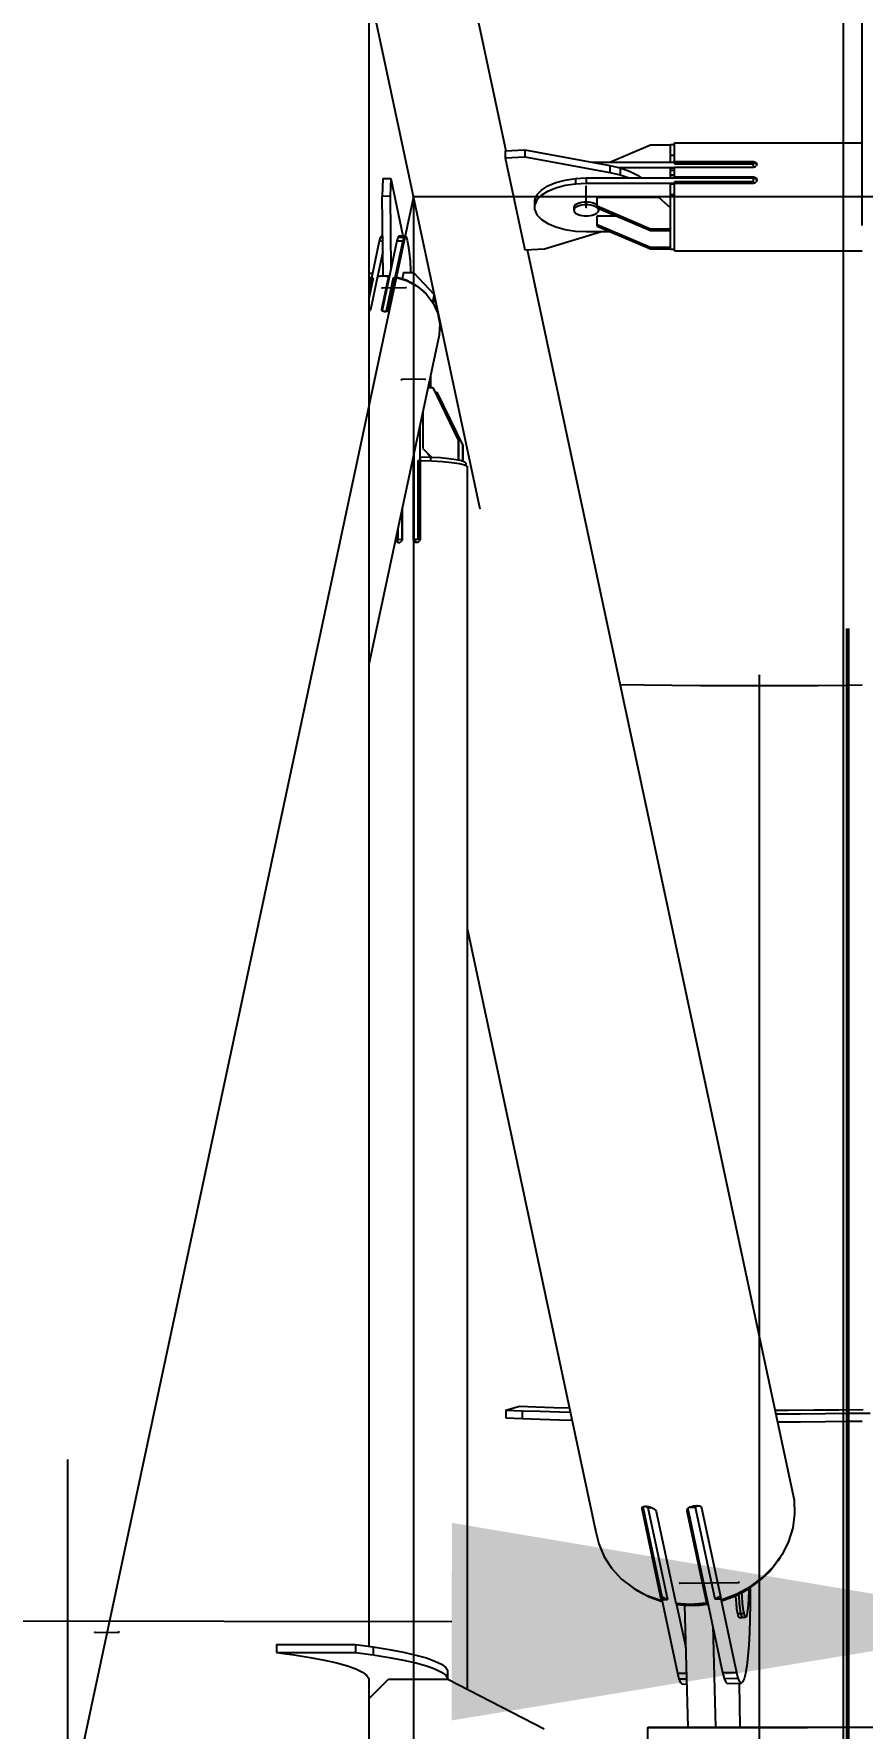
# Model space of a CAD drawing. Header units: millimetres. Extents: x 150209.93 to 150215.05, y 136675.65 to 136679.93.
# Drawn here: x 150213.5068 to 150213.5487, y 136678.6194 to 136678.7052 of the extents above; entities that cross this region are included whole.
import ezdxf

# ---------------------------------------------------------------- set-up
doc = ezdxf.new("R2010")
doc.units = ezdxf.units.MM
doc.header["$LTSCALE"] = 0.25
for name, pattern in [('CENTER', [50.8, 31.75, -6.35, 6.35, -6.35]), ('XKITLINE00', [0]), ('XKITLINE02', [4, 2, -2])]:
    doc.linetypes.add(name, pattern=pattern)
doc.styles.add('ROMANS', font='romans.shx')
doc.dimstyles.new('MD300', dxfattribs={"dimtxt": 2.5, "dimasz": 2.5, "dimexe": 1, "dimexo": 1, "dimgap": 0.5, "dimtad": 1, "dimdec": 1, "dimlfac": 50, "dimrnd": 0.5, "dimdsep": 46, "dimtxsty": 'ROMANS', "dimcen": 1, "dimclrd": 146, "dimclre": 146, "dimclrt": 30, "dimadec": 1, "dimazin": 2, "dimtfac": 1, "dimtdec": 1, "dimtmove": 0, "dimatfit": 1, "dimfxl": 1, "dimtolj": 1, "dimtzin": 0, "dimlwd": -1, "dimlwe": -1, "dimarcsym": 0})

# ---------------------------------------------------------------- blocks, each defined once
blk = doc.blocks.new('çatıı')
at = {"color": 8, "linetype": 'CENTER'}
for p, q in [((23075, 16877.2), (23075, 15209.12)), ((22900, 16010.75), (22900, 14354.32)), ((22900, 15740.27), (23075, 14920.27)), ((22987.5, 15330.27), (22900, 14920.27)), ((22987.5, 15330.27), (22987.5, 14510.27)), ((23342.5, 15330.27), (22987.5, 15330.27)), ((23031.21, 15327.62), (23031.21, 15332.93)), ((22985.57, 15307.31), (22979.6, 15307.23)), ((22990.48, 15284.13), (22984.51, 15284.06)), ((23075, 15209.12), (23075, 13540.01)), ((23054.88, 14979.51), (23069.79, 14979.7)), ((22907, 14967.06), (22912.97, 14967.13))]:
    blk.add_line(p, q, dxfattribs=at)
at = {"color": 8, "linetype": 'XKITLINE00'}
for p, q in [((22976.2, 15535.26), (22976.2, 14963.53)), ((22976.2, 15504.65), (23010.92, 15341.95)), ((23037.16, 15339.05), (23047.51, 15343.45)), ((23047.51, 15343.45), (23052.51, 15343.45)), ((23052.51, 15342.28), (23052.51, 15343.52)), ((23052.51, 15343.52), (23053.51, 15343.52)), ((23053.51, 15343.92), (23101, 15343.92)), ((23053.51, 15342.79), (23053.51, 15343.92)), ((23053.51, 15339.05), (23053.51, 15342.79)), ((23010.72, 15341.95), (23015.69, 15342.18)), ((23010.72, 15341.95), (23010.72, 15340.18)), ((23010.72, 15340.18), (23015.69, 15340.41)), ((23010.72, 15340.18), (23015.68, 15316.92)), ((23015.69, 15342.18), (23015.69, 15340.41)), ((23015.69, 15342.18), (23037.15, 15338.25)), ((23015.69, 15340.41), (23037.15, 15336.48)), ((23032.8, 15339.05), (23053.51, 15339.05)), ((23052.51, 15339.05), (23052.51, 15342.28)), ((23052.51, 15340.88), (23053.51, 15340.88)), ((23053.51, 15339.22), (23073.51, 15339.22)), ((23053.51, 15339.05), (23053.51, 15338.65)), ((23053.51, 15338.93), (23073.51, 15338.93)), ((23053.51, 15338.65), (23073.51, 15338.65)), ((23073.51, 15339.22), (23073.51, 15338.93)), ((23073.51, 15339.22), (23073.77, 15339.18)), ((23073.51, 15337.82), (23073.51, 15338.93)), ((23073.53, 15338.93), (23073.77, 15338.9)), ((23073.77, 15339.18), (23074.01, 15339.1)), ((23073.77, 15338.9), (23074.01, 15338.81)), ((23074.01, 15338.81), (23074.04, 15338.79)), ((23074.03, 15339.08), (23074.2, 15338.94)), ((23074.04, 15338.79), (23074.2, 15338.66)), ((23074.2, 15338.94), (23074.32, 15338.74)), ((23074.2, 15338.66), (23074.32, 15338.46)), ((23074.32, 15338.74), (23074.36, 15338.53)), ((23074.36, 15338.53), (23074.32, 15338.31)), ((23074.32, 15338.46), (23074.33, 15338.38)), ((22979.8, 15334.91), (22979.61, 15330.5)), ((22979.8, 15334.91), (22981.79, 15334.94)), ((22981.79, 15334.94), (22981.6, 15330.53)), ((22981.79, 15334.94), (22984.87, 15320.4)), ((23023.51, 15333.9), (23025.88, 15334.54)), ((23025.88, 15334.54), (23028.49, 15334.94)), ((23028.49, 15334.94), (23031.21, 15335.07)), ((23028.49, 15334.94), (23028.49, 15333.61)), ((23031.21, 15335.07), (23031.21, 15333.75)), ((23031.21, 15335.07), (23073.51, 15335.07)), ((23037.15, 15338.25), (23037.15, 15336.48)), ((23037.15, 15338.25), (23039.82, 15337.63)), ((23037.15, 15336.48), (23039.82, 15335.86)), ((23039.41, 15337.72), (23053.51, 15337.72)), ((23039.82, 15337.63), (23039.82, 15335.86)), ((23039.82, 15337.63), (23042.19, 15336.79)), ((23039.82, 15335.86), (23042.05, 15335.07)), ((23042.19, 15336.79), (23044.2, 15335.76)), ((23044.2, 15335.76), (23045.12, 15335.07)), ((23052.51, 15336.47), (23052.51, 15337.67)), ((23052.51, 15337.67), (23053.51, 15337.67)), ((23052.51, 15337.08), (23053.51, 15337.08)), ((23052.51, 15335.07), (23052.51, 15336.47)), ((23052.51, 15335.84), (23053.51, 15335.84)), ((23052.51, 15335.19), (23053.51, 15335.19)), ((23053.51, 15335.07), (23053.51, 15337.82)), ((23053.51, 15337.82), (23073.51, 15337.82)), ((23053.51, 15335.34), (23073.51, 15335.34)), ((23053.51, 15335.19), (23053.51, 15335.07)), ((23073.51, 15337.82), (23073.77, 15337.85)), ((23073.51, 15335.34), (23073.51, 15335.07)), ((23073.51, 15335.34), (23073.77, 15335.3)), ((23073.51, 15333.74), (23073.51, 15335.07)), ((23073.51, 15335.06), (23073.77, 15335.02)), ((23073.77, 15337.85), (23074.01, 15337.95)), ((23073.77, 15335.3), (23073.77, 15335.02)), ((23073.77, 15335.3), (23074.01, 15335.19)), ((23073.77, 15335.02), (23074.01, 15334.91)), ((23074.01, 15337.95), (23074.2, 15338.11)), ((23074.01, 15335.19), (23074.2, 15335.01)), ((23074.01, 15334.91), (23074.2, 15334.73)), ((23074.32, 15338.31), (23074.2, 15338.11)), ((23074.2, 15335.01), (23074.32, 15334.79)), ((23074.2, 15334.73), (23074.32, 15334.51)), ((23074.32, 15334.3), (23074.2, 15334.08)), ((23074.32, 15334.79), (23074.36, 15334.55)), ((23074.36, 15334.55), (23074.32, 15334.3)), ((23074.32, 15334.51), (23074.34, 15334.41)), ((22979.61, 15330.5), (22981.6, 15330.53)), ((22979.85, 15310.34), (22979.61, 15330.5)), ((22981.6, 15330.53), (22981.82, 15311.99)), ((23018.75, 15330.84), (23018.18, 15329.59)), ((23019.87, 15332.01), (23018.75, 15330.84)), ((23019.87, 15330.68), (23018.75, 15329.51)), ((23019.87, 15332.01), (23021.48, 15333.05)), ((23019.87, 15330.68), (23021.48, 15331.72)), ((23021.48, 15333.05), (23023.51, 15333.9)), ((23021.48, 15331.72), (23023.51, 15332.58)), ((23023.51, 15332.58), (23025.88, 15333.22)), ((23025.88, 15333.22), (23028.49, 15333.61)), ((23028.49, 15333.61), (23031.21, 15333.75)), ((23031.21, 15333.75), (23053.51, 15333.75)), ((23034.01, 15327.52), (23034.01, 15330.19)), ((23034.01, 15330.19), (23049.51, 15330.19)), ((23049.51, 15330.19), (23052.51, 15327.54)), ((23052.51, 15333.55), (23053.51, 15333.55)), ((23052.51, 15328.16), (23052.51, 15333.55)), ((23052.51, 15330.87), (23053.51, 15330.87)), ((23053.51, 15334.14), (23053.51, 15333.75)), ((23053.51, 15334.14), (23073.51, 15334.14)), ((23053.51, 15316.63), (23053.51, 15333.74)), ((23053.51, 15333.74), (23073.51, 15333.74)), ((23073.51, 15333.74), (23073.77, 15333.81)), ((23073.77, 15333.81), (23074.01, 15333.9)), ((23074.01, 15333.9), (23074.2, 15334.08)), ((23018.18, 15326.98), (23018.18, 15329.59)), ((23018.75, 15329.51), (23018.18, 15328.26)), ((23018.18, 15326.98), (23018.75, 15325.73)), ((23018.75, 15325.73), (23019.87, 15324.56)), ((23028.16, 15327.87), (23028.11, 15327.62)), ((23028.11, 15327.62), (23028.11, 15326.92)), ((23028.16, 15327.17), (23028.11, 15326.92)), ((23028.11, 15326.92), (23028.16, 15326.66)), ((23028.3, 15328.12), (23028.16, 15327.87)), ((23028.3, 15327.41), (23028.16, 15327.17)), ((23028.16, 15326.66), (23028.3, 15326.42)), ((23028.53, 15328.35), (23028.3, 15328.12)), ((23028.53, 15327.64), (23028.3, 15327.41)), ((23028.3, 15326.42), (23028.53, 15326.19)), ((23028.53, 15328.35), (23028.84, 15328.55)), ((23028.53, 15327.64), (23028.84, 15327.85)), ((23028.53, 15326.19), (23028.84, 15325.98)), ((23028.84, 15328.55), (23029.22, 15328.73)), ((23028.84, 15327.85), (23029.22, 15328.03)), ((23028.84, 15325.98), (23029.22, 15325.81)), ((23029.22, 15328.73), (23029.66, 15328.88)), ((23029.22, 15328.03), (23029.66, 15328.17)), ((23029.22, 15325.81), (23029.66, 15325.66)), ((23029.66, 15328.88), (23030.15, 15328.98)), ((23029.66, 15328.17), (23030.15, 15328.28)), ((23029.66, 15325.66), (23030.15, 15325.55)), ((23030.15, 15328.98), (23030.67, 15329.05)), ((23030.15, 15328.28), (23030.67, 15328.34)), ((23030.67, 15329.05), (23031.21, 15329.07)), ((23030.67, 15328.34), (23031.21, 15328.36)), ((23031.21, 15329.07), (23031.75, 15329.05)), ((23031.21, 15329.07), (23031.21, 15328.36)), ((23031.21, 15328.36), (23031.75, 15328.34)), ((23031.75, 15329.05), (23032.27, 15328.98)), ((23031.75, 15328.34), (23032.27, 15328.28)), ((23032.27, 15328.98), (23032.76, 15328.88)), ((23032.27, 15328.28), (23032.76, 15328.17)), ((23032.27, 15325.55), (23032.76, 15325.66)), ((23032.76, 15328.88), (23033.2, 15328.73)), ((23032.76, 15328.17), (23033.2, 15328.03)), ((23032.76, 15325.66), (23033.2, 15325.81)), ((23033.2, 15328.73), (23033.59, 15328.55)), ((23033.2, 15328.03), (23033.59, 15327.85)), ((23033.2, 15325.81), (23033.59, 15325.98)), ((23033.59, 15328.55), (23033.9, 15328.35)), ((23033.59, 15327.85), (23033.9, 15327.64)), ((23033.59, 15325.98), (23033.9, 15326.19)), ((23033.9, 15328.35), (23034.01, 15328.23)), ((23033.9, 15327.64), (23034.01, 15327.52)), ((23034.12, 15326.42), (23033.9, 15326.19)), ((23034.01, 15327.98), (23047.51, 15322.24)), ((23034.01, 15327.52), (23047.51, 15321.77)), ((23034.03, 15327.51), (23034.12, 15327.41)), ((23034.12, 15327.41), (23034.26, 15327.17)), ((23034.26, 15326.66), (23034.12, 15326.42)), ((23034.26, 15327.17), (23034.31, 15326.92)), ((23034.31, 15326.92), (23034.26, 15326.66)), ((23034.31, 15327.39), (23034.31, 15326.92)), ((23052.51, 15322.25), (23052.51, 15328.16)), ((23019.87, 15324.56), (23021.48, 15323.53)), ((23020.66, 15317.16), (23035.1, 15321.5)), ((23021.48, 15323.53), (23023.51, 15322.67)), ((23023.51, 15322.67), (23025.88, 15322.03)), ((23025.88, 15322.03), (23028.49, 15321.63)), ((23028.49, 15321.63), (23031.21, 15321.5)), ((23030.15, 15325.55), (23030.67, 15325.49)), ((23030.67, 15325.49), (23031.21, 15325.47)), ((23031.21, 15325.47), (23031.75, 15325.49)), ((23031.21, 15321.5), (23037.16, 15321.5)), ((23031.75, 15325.49), (23032.27, 15325.55)), ((23034.01, 15322.84), (23034.01, 15325.52)), ((23034.01, 15325.52), (23038.7, 15325.52)), ((23034.01, 15323.31), (23047.51, 15317.56)), ((23034.01, 15322.84), (23047.51, 15317.1)), ((23047.51, 15322.24), (23047.51, 15321.77)), ((23047.51, 15322.24), (23052.51, 15322.24)), ((23047.51, 15321.77), (23052.51, 15321.77)), ((23052.51, 15322.25), (23052.51, 15322.24)), ((23052.51, 15322.24), (23052.51, 15322.22)), ((23052.51, 15317.12), (23052.51, 15322.22)), ((22978.88, 15319.12), (22976.88, 15309.74)), ((22979.14, 15320), (22978.88, 15319.12)), ((22978.88, 15319.12), (22979.75, 15319.13)), ((22979.42, 15320.33), (22979.14, 15320)), ((22979.14, 15320), (22979.74, 15320.01)), ((22979.42, 15320.33), (22979.73, 15320.33)), ((22983.35, 15319.17), (22979.58, 15301.51)), ((22984.84, 15319.19), (22982.84, 15309.82)), ((22983.61, 15320.06), (22983.35, 15319.17)), ((22983.35, 15319.17), (22984.84, 15319.19)), ((22983.89, 15320.39), (22983.61, 15320.06)), ((22983.61, 15320.06), (22985.1, 15320.08)), ((22983.89, 15320.39), (22985.38, 15320.41)), ((22985.1, 15320.08), (22984.84, 15319.19)), ((22985.38, 15320.41), (22985.1, 15320.08)), ((22985.38, 15320.41), (22985.67, 15320.16)), ((22985.67, 15320.16), (22985.96, 15319.35)), ((22985.96, 15319.35), (22986.22, 15318.02)), ((22986.22, 15318.02), (22986.46, 15316.22)), ((23015.68, 15316.92), (23020.66, 15317.16)), ((23047.51, 15317.56), (23047.51, 15317.1)), ((23047.51, 15317.56), (23052.51, 15317.56)), ((23047.51, 15317.1), (23052.51, 15317.1)), ((23052.51, 15317.12), (23052.51, 15317.1)), ((23052.51, 15317.1), (23052.51, 15317.03)), ((23052.51, 15317.03), (23053.51, 15317.03)), ((22979.78, 15316.37), (22978.44, 15310.12)), ((22986.46, 15316.22), (22986.66, 15314.03)), ((22986.66, 15314.03), (22986.81, 15311.54)), ((23016.25, 15316.95), (23083.78, 15000.53)), ((23053.51, 15316.63), (23101, 15316.63)), ((22976.2, 15310.74), (22976.56, 15311.01)), ((22976.2, 15309.73), (22976.88, 15309.97)), ((22976.77, 15309.91), (22976.2, 15307.23)), ((22976.2, 15309.72), (22976.77, 15309.91)), ((22977.33, 15309.75), (22976.2, 15304.45)), ((22976.89, 15309.51), (22976.2, 15306.25)), ((22976.8, 15309.34), (22976.2, 15306.5)), ((22976.56, 15311.01), (22977.15, 15311.02)), ((22978.45, 15310.12), (22976.65, 15301.71)), ((22976.77, 15309.91), (22976.8, 15309.34)), ((22976.88, 15309.97), (22976.79, 15309.54)), ((22976.79, 15309.54), (22976.81, 15309.15)), ((22976.88, 15309.97), (22976.89, 15309.8)), ((22976.88, 15309.74), (22977.33, 15309.75)), ((22976.88, 15309.74), (22976.89, 15309.51)), ((22976.89, 15309.51), (22977.33, 15309.75)), ((22978.45, 15310.12), (22979.83, 15310.28)), ((22978.55, 15310.25), (22978.53, 15310.13)), ((22978.55, 15310.25), (22979.25, 15310.31)), ((22979.25, 15310.31), (22979.22, 15310.21)), ((22979.25, 15310.31), (22979.94, 15310.34)), ((22981.23, 15310.16), (22979.44, 15301.75)), ((22981.26, 15309.61), (22979.54, 15301.54)), ((22979.83, 15310.28), (22981.23, 15310.16)), ((22979.94, 15310.34), (22980.64, 15310.33)), ((22982.39, 15309.81), (22980.6, 15301.41)), ((22980.64, 15310.33), (22980.61, 15310.21)), ((22980.64, 15310.33), (22981.34, 15310.29)), ((22982.93, 15309.99), (22981.14, 15301.58)), ((22981.23, 15310.16), (22981.26, 15309.61)), ((22981.34, 15310.29), (22981.25, 15309.87)), ((22981.25, 15309.87), (22981.27, 15309.44)), ((22981.34, 15310.29), (22981.36, 15309.86)), ((22982.39, 15309.81), (22982.84, 15309.82)), ((22982.39, 15309.81), (22982.85, 15309.59)), ((22982.84, 15309.82), (22982.85, 15309.63)), ((22982.93, 15309.99), (22985.79, 15309.13)), ((22983.04, 15310.04), (22983.03, 15309.96)), ((22983.04, 15310.04), (22985.64, 15309.26)), ((22985.01, 15311.12), (22984.68, 15309.55)), ((22985.01, 15311.12), (22987.5, 15311.15)), ((22985.64, 15309.26), (22985.63, 15309.18)), ((22985.64, 15309.26), (22988.03, 15308.01)), ((22985.79, 15309.13), (22988.46, 15307.69)), ((22986.81, 15311.54), (22986.83, 15311.14)), ((22987.5, 15311.15), (22992.75, 15305.56)), ((22988.03, 15308.01), (22988.39, 15307.72)), ((22988.46, 15307.69), (22990.73, 15305.75)), ((22988.74, 15307.45), (22990.11, 15306.36)), ((22990.11, 15306.36), (22990.35, 15306.08)), ((22990.73, 15305.75), (22992.49, 15303.43)), ((22992.75, 15305.56), (22992.34, 15303.62)), ((22992.81, 15304.65), (22992.53, 15303.34)), ((22992.75, 15305.56), (22992.81, 15304.65)), ((22976.2, 15301.37), (22976.24, 15301.39)), ((22976.24, 15301.39), (22976.45, 15301.49)), ((22976.45, 15301.49), (22976.59, 15301.6)), ((22976.65, 15301.71), (22976.59, 15301.6)), ((22979.44, 15301.75), (22979.45, 15301.64)), ((22979.45, 15301.64), (22979.55, 15301.53)), ((22979.55, 15301.53), (22979.73, 15301.43)), ((22979.73, 15301.43), (22979.95, 15301.36)), ((22979.82, 15301.4), (22980.6, 15301.41)), ((22979.95, 15301.36), (22980.21, 15301.32)), ((22980.21, 15301.32), (22980.48, 15301.31)), ((22980.48, 15301.31), (22980.72, 15301.34)), ((22980.6, 15301.41), (22980.73, 15301.34)), ((22980.72, 15301.34), (22980.93, 15301.4)), ((22980.93, 15301.4), (22981.05, 15301.49)), ((22981.14, 15301.58), (22981.05, 15301.49)), ((22992.49, 15303.43), (22993.65, 15300.82)), ((22993.65, 15300.82), (22994.16, 15298.07)), ((22994.16, 15298.07), (22993.99, 15295.31)), ((22993.99, 15295.31), (22976.2, 15211.94)), ((22991.58, 15282.74), (22991.56, 15282.28)), ((22991.6, 15283.24), (22991.58, 15282.74)), ((22991.6, 15284.11), (22991.6, 15283.77)), ((22991.6, 15283.77), (22991.6, 15283.24)), ((22991.83, 15285.2), (22991.86, 15282.57)), ((22991.15, 15282.02), (22992.38, 15282.04)), ((22991.56, 15282.28), (22991.54, 15282.03)), ((22991.86, 15282.57), (22991.86, 15282.03)), ((22992.38, 15282.04), (22998.85, 15268.72)), ((22992.38, 15282.04), (22992.49, 15281.92)), ((22992.49, 15281.92), (22998.95, 15268.6)), ((22993.01, 15280.84), (22993.44, 15280.85)), ((22993.44, 15280.85), (22999.9, 15267.53)), ((22993.44, 15280.85), (22993.54, 15280.73)), ((22993.54, 15280.73), (23000.01, 15267.41)), ((22989.9, 15276.15), (22989.9, 15266.62)), ((22989.1, 15272.4), (22989.1, 15263.55)), ((22989.9, 15266.62), (22992.12, 15264.43)), ((22990, 15266.5), (22992.1, 15264.43)), ((22998.85, 15268.72), (22998.85, 15263.75)), ((22998.85, 15268.72), (22998.95, 15268.6)), ((22998.95, 15268.6), (22998.95, 15263.73)), ((22999.9, 15267.53), (22999.9, 15263.48)), ((22999.9, 15267.53), (23000.01, 15267.41)), ((23000.01, 15267.41), (23000.01, 15263.44)), ((22987.22, 15263.58), (22987.47, 15263.58)), ((22987.42, 15264.53), (22987.5, 15264.53)), ((22987.47, 15263.58), (22987.47, 15243.72)), ((22987.47, 15263.58), (22987.53, 15263.51)), ((22987.5, 15264.53), (22987.61, 15264.41)), ((22987.5, 15264.53), (22987.5, 15263.54)), ((22987.5, 15263.54), (22987.61, 15263.42)), ((22987.53, 15263.51), (22987.53, 15243.65)), ((22987.61, 15265.41), (22987.61, 15243.68)), ((22988.65, 15263.55), (22988.65, 15243.69)), ((22988.65, 15263.55), (22989.1, 15263.55)), ((22988.65, 15263.55), (22989.12, 15263.52)), ((22989.1, 15263.55), (22989.12, 15263.52)), ((22989.12, 15263.52), (22989.12, 15243.67)), ((22989.18, 15263.58), (22989.18, 15243.72)), ((22989.18, 15263.58), (22992.09, 15263.49)), ((22989.22, 15264.52), (22989.22, 15263.57)), ((22989.22, 15264.52), (22991.86, 15264.45)), ((22990.95, 15265.56), (22990.95, 15265.43)), ((22990.95, 15265.43), (22991.95, 15264.44)), ((22991.06, 15265.31), (22991.94, 15264.44)), ((22991.86, 15264.52), (22991.86, 15264.45)), ((22991.86, 15264.45), (22991.86, 15263.5)), ((22991.86, 15264.45), (22994.32, 15264.31)), ((22992.09, 15263.49), (22994.83, 15263.33)), ((22994.32, 15264.31), (22996.49, 15264.11)), ((22994.83, 15263.33), (22997.21, 15263.1)), ((22996.49, 15264.11), (22998.29, 15263.87)), ((22997.21, 15263.1), (22999.1, 15262.81)), ((22998.29, 15263.87), (22998.83, 15263.75)), ((22998.83, 15263.75), (22998.85, 15263.75)), ((22998.85, 15263.75), (22999.63, 15263.58)), ((22998.85, 15263.75), (22998.85, 15263.75)), ((22999.1, 15262.81), (23000.41, 15262.48)), ((22999.63, 15263.58), (23000.46, 15263.27)), ((23000.41, 15262.48), (23001.07, 15262.13)), ((23000.46, 15263.27), (23000.75, 15262.95)), ((23000.75, 15262.95), (23000.75, 15262.3)), ((23001.07, 15262.13), (23001.07, 14952.73)), ((22987.53, 15260.4), (22987.61, 15260.4)), ((22984.62, 15251.43), (22984.62, 15243.64)), ((22984.68, 15251.7), (22984.68, 15243.69)), ((22983.08, 15244.19), (22983.08, 15243.57)), ((22983.16, 15244.57), (22983.16, 15243.59)), ((22983.58, 15246.55), (22983.58, 15243.63)), ((22983.01, 15243.88), (22983.01, 15243.64)), ((22983.01, 15243.64), (22983.08, 15243.57)), ((22983.01, 15243.64), (22983.07, 15243.38)), ((22983.07, 15243.38), (22983.17, 15243.15)), ((22983.08, 15243.57), (22983.12, 15243.31)), ((22983.12, 15243.31), (22983.22, 15243.1)), ((22983.16, 15243.59), (22983.58, 15243.63)), ((22983.16, 15243.59), (22983.84, 15242.82)), ((22983.17, 15243.15), (22983.35, 15242.97)), ((22983.35, 15242.97), (22983.59, 15242.86)), ((22983.58, 15243.63), (22984.62, 15243.64)), ((22983.59, 15242.86), (22983.85, 15242.82)), ((22983.85, 15242.82), (22984.1, 15242.87)), ((22984.1, 15242.87), (22984.34, 15243)), ((22984.52, 15243.19), (22984.34, 15243)), ((22984.64, 15243.43), (22984.52, 15243.19)), ((22984.62, 15243.64), (22984.67, 15243.59)), ((22984.68, 15243.69), (22984.64, 15243.43)), ((22987.47, 15243.72), (22987.53, 15243.65)), ((22987.47, 15243.72), (22987.51, 15243.46)), ((22987.51, 15243.46), (22987.57, 15243.39)), ((22987.51, 15243.46), (22987.63, 15243.23)), ((22987.53, 15243.65), (22987.57, 15243.39)), ((22987.57, 15243.39), (22987.68, 15243.17)), ((22987.61, 15243.68), (22988.65, 15243.69)), ((22987.61, 15243.68), (22988.31, 15242.88)), ((22987.63, 15243.23), (22987.82, 15243.04)), ((22987.82, 15243.04), (22988.06, 15242.92)), ((22988.06, 15242.92), (22988.32, 15242.88)), ((22988.32, 15242.88), (22988.58, 15242.92)), ((22988.58, 15242.92), (22988.82, 15243.04)), ((22988.65, 15243.69), (22989.12, 15243.67)), ((22988.82, 15243.04), (22989.01, 15243.23)), ((22989.11, 15243.46), (22989.01, 15243.23)), ((22989.18, 15243.72), (22989.11, 15243.46)), ((22989.12, 15243.67), (22989.16, 15243.63)), ((23039.74, 15206.92), (23045.83, 15206.82)), ((23045.83, 15206.82), (23052.88, 15206.74)), ((23052.88, 15206.74), (23060.13, 15206.68)), ((23060.13, 15206.68), (23067.53, 15206.64)), ((23067.53, 15206.64), (23075, 15206.63)), ((23075, 15206.63), (23082.46, 15206.64)), ((23082.46, 15206.64), (23089.86, 15206.68)), ((23089.86, 15206.68), (23097.12, 15206.74)), ((23097.12, 15206.74), (23101, 15206.78)), ((23001.07, 15145.24), (23033.59, 14992.86)), ((23010.9, 15023.32), (23014.32, 15024.29)), ((23010.9, 15023.32), (23015.03, 15023.15)), ((23010.9, 15023.32), (23010.9, 15021.32)), ((23010.9, 15021.32), (23015.03, 15021.15)), ((23014.32, 15024.29), (23018.45, 15024.13)), ((23015.03, 15023.15), (23019.57, 15023)), ((23015.03, 15023.15), (23015.03, 15021.15)), ((23018.45, 15024.13), (23022.99, 15023.98)), ((23019.57, 15023), (23024.48, 15022.87)), ((23022.99, 15023.98), (23027.02, 15023.86)), ((23024.48, 15022.87), (23027.25, 15022.8)), ((23078.92, 15023.31), (23082.42, 15023.32)), ((23079.13, 15022.35), (23085.4, 15022.38)), ((23082.42, 15023.32), (23088.82, 15023.35)), ((23085.4, 15022.38), (23091.7, 15022.42)), ((23088.82, 15023.35), (23095.12, 15023.4)), ((23091.7, 15022.42), (23097.86, 15022.49)), ((23095.12, 15023.4), (23101.28, 15023.46)), ((23097.86, 15022.49), (23103, 15022.56)), ((23015.03, 15021.15), (23019.57, 15021)), ((23019.57, 15021), (23024.48, 15020.87)), ((23024.48, 15020.87), (23027.68, 15020.79)), ((23079.55, 15020.35), (23085.4, 15020.38)), ((23085.4, 15020.38), (23091.7, 15020.42)), ((23091.7, 15020.42), (23097.86, 15020.49)), ((23097.86, 15020.49), (23101, 15020.53)), ((23083.78, 15000.53), (23083.94, 14997.02)), ((23045.35, 14998.75), (23045.25, 14998.6)), ((23045.25, 14998.6), (23045.25, 14998.41)), ((23045.25, 14998.41), (23050.21, 14975.16)), ((23045.35, 14998.75), (23045.53, 14998.87)), ((23045.44, 14998.81), (23050.26, 14976.25)), ((23045.5, 14998.85), (23050.35, 14976.11)), ((23045.53, 14998.87), (23045.79, 14998.95)), ((23045.79, 14998.95), (23046.12, 14998.98)), ((23046.12, 14998.98), (23046.49, 14998.97)), ((23046.13, 14998.98), (23046.82, 14998.63)), ((23046.49, 14998.97), (23046.89, 14998.91)), ((23046.82, 14998.63), (23047.74, 14998.64)), ((23046.82, 14998.63), (23051.78, 14975.37)), ((23046.89, 14998.91), (23047.3, 14998.8)), ((23047.3, 14998.8), (23047.7, 14998.66)), ((23047.7, 14998.66), (23048.07, 14998.49)), ((23048.07, 14998.49), (23048.38, 14998.29)), ((23048.38, 14998.29), (23048.64, 14998.09)), ((23048.64, 14998.09), (23048.77, 14997.92)), ((23048.77, 14997.92), (23048.81, 14997.88)), ((23048.81, 14997.88), (23048.9, 14997.69)), ((23048.9, 14997.69), (23053.86, 14974.43)), ((23056.66, 14997.98), (23056.65, 14997.78)), ((23056.65, 14997.78), (23061.61, 14974.53)), ((23056.68, 14998.02), (23056.66, 14997.98)), ((23056.76, 14998.19), (23056.68, 14998.02)), ((23056.94, 14998.4), (23056.76, 14998.19)), ((23056.82, 14998.26), (23061.66, 14975.59)), ((23056.88, 14998.33), (23065.73, 14956.9)), ((23056.94, 14998.4), (23057.21, 14998.6)), ((23057.21, 14998.6), (23057.54, 14998.79)), ((23057.5, 14998.76), (23058.81, 14998.78)), ((23057.54, 14998.79), (23057.92, 14998.94)), ((23057.92, 14998.94), (23058.32, 14999.05)), ((23058.32, 14999.05), (23058.74, 14999.12)), ((23058.74, 14999.12), (23059.15, 14999.15)), ((23058.81, 14998.78), (23059.48, 14999.13)), ((23058.81, 14998.78), (23063.77, 14975.53)), ((23059.15, 14999.15), (23059.52, 14999.12)), ((23059.52, 14999.12), (23059.84, 14999.05)), ((23059.84, 14999.05), (23060.1, 14998.94)), ((23060.1, 14998.94), (23060.28, 14998.79)), ((23060.28, 14998.79), (23060.36, 14998.61)), ((23060.36, 14998.61), (23065.33, 14975.35)), ((23083.94, 14997.02), (23083.48, 14993.5)), ((23033.58, 14993.15), (23033.59, 14992.86)), ((23033.59, 14992.86), (23034.37, 14989.44)), ((23083.48, 14993.5), (23082.41, 14990.05)), ((23034.37, 14989.44), (23035.75, 14986.2)), ((23082.41, 14990.05), (23080.75, 14986.78)), ((23035.75, 14986.2), (23037.69, 14983.22)), ((23037.69, 14983.22), (23040.15, 14980.57)), ((23078.55, 14983.74), (23075.87, 14981.02)), ((23079.76, 14985.21), (23077.62, 14982.5)), ((23080.75, 14986.78), (23078.55, 14983.74)), ((23080.29, 14986.13), (23079.76, 14985.21)), ((23040.15, 14980.57), (23043.06, 14978.31)), ((23069.3, 14976.81), (23072.75, 14978.69)), ((23072.16, 14978.01), (23075.07, 14980.08)), ((23072.75, 14978.69), (23075.87, 14981.02)), ((23075.07, 14980.08), (23077.62, 14982.5)), ((23043.06, 14978.31), (23046.36, 14976.51)), ((23043.46, 14978.1), (23044.07, 14977.65)), ((23044.07, 14977.65), (23047.13, 14976.04)), ((23046.36, 14976.51), (23049.97, 14975.21)), ((23047.08, 14976.25), (23047.13, 14976.04)), ((23047.13, 14976.04), (23050.42, 14974.87)), ((23049.97, 14975.21), (23050.21, 14975.16)), ((23050.26, 14976.25), (23050.21, 14975.16)), ((23050.27, 14976.49), (23050.24, 14975.8)), ((23050.24, 14975.8), (23050.32, 14975.41)), ((23050.35, 14976.11), (23050.32, 14975.35)), ((23050.32, 14975.35), (23051.78, 14975.37)), ((23050.32, 14975.35), (23054.29, 14956.75)), ((23050.35, 14976.11), (23051.78, 14975.37)), ((23053.86, 14974.43), (23057.72, 14974.21)), ((23054.01, 14974.42), (23056.39, 14963.26)), ((23054.02, 14974.42), (23054.08, 14974.13)), ((23054.08, 14974.13), (23056.01, 14973.94)), ((23055.93, 14974.31), (23056.01, 14973.94)), ((23057.72, 14974.21), (23061.61, 14974.53)), ((23059.81, 14974.38), (23059.9, 14973.99)), ((23059.9, 14973.99), (23061.84, 14974.22)), ((23061.66, 14975.59), (23061.61, 14974.53)), ((23061.67, 14975.89), (23061.64, 14975.15)), ((23061.64, 14975.15), (23061.84, 14974.22)), ((23061.87, 14974.96), (23061.84, 14974.22)), ((23063.77, 14975.53), (23065.14, 14976.23)), ((23063.77, 14975.53), (23065.24, 14975.55)), ((23065.24, 14975.74), (23065.24, 14975.55)), ((23065.24, 14975.55), (23069.21, 14956.94)), ((23065.33, 14975.35), (23065.58, 14975.41)), ((23065.48, 14975.39), (23065.55, 14975.06)), ((23065.55, 14975.06), (23068.97, 14976.32)), ((23065.58, 14975.41), (23069.3, 14976.81)), ((23068.9, 14976.66), (23068.97, 14976.32)), ((23068.97, 14976.32), (23072.16, 14978.01)), ((23068.97, 14976.32), (23068.98, 14976.14)), ((23068.98, 14976.14), (23069.11, 14974.43)), ((23069.11, 14974.43), (23069.27, 14972.98)), ((23069.75, 14976.73), (23069.78, 14976.15)), ((23069.75, 14976.73), (23069.78, 14976.15)), ((23069.78, 14976.15), (23069.9, 14974.44)), ((23069.78, 14976.15), (23069.9, 14974.44)), ((23069.9, 14974.44), (23070.06, 14972.99)), ((23069.9, 14974.44), (23070.06, 14972.99)), ((23070.53, 14977.15), (23070.57, 14976.16)), ((23070.57, 14976.16), (23070.7, 14974.45)), ((23070.7, 14974.45), (23070.86, 14973)), ((23072.26, 14975.6), (23072.16, 14973.96)), ((23072.31, 14977.45), (23072.26, 14975.6)), ((23072.32, 14978.12), (23072.31, 14977.45)), ((23072.66, 14974.14), (23072.61, 14970.49)), ((23072.64, 14978.35), (23072.65, 14977.89)), ((23072.65, 14977.89), (23072.66, 14974.14)), ((23056.01, 14973.94), (23057.95, 14973.9)), ((23056.11, 14973.94), (23056.92, 14943.04)), ((23057.95, 14973.9), (23059.9, 14973.99)), ((23069.27, 14972.98), (23069.46, 14971.87)), ((23069.46, 14971.87), (23070.25, 14971.88)), ((23069.46, 14971.87), (23069.66, 14971.15)), ((23069.66, 14971.15), (23069.87, 14970.86)), ((23069.87, 14970.86), (23070.67, 14970.87)), ((23070.06, 14972.99), (23070.25, 14971.88)), ((23070.06, 14972.99), (23070.25, 14971.88)), ((23070.25, 14971.88), (23071.05, 14971.89)), ((23070.25, 14971.88), (23070.46, 14971.16)), ((23070.25, 14971.88), (23070.46, 14971.16)), ((23070.46, 14971.16), (23070.67, 14970.87)), ((23070.46, 14971.16), (23070.67, 14970.87)), ((23070.67, 14970.87), (23071.46, 14970.88)), ((23070.86, 14973), (23071.05, 14971.89)), ((23071.05, 14971.89), (23071.25, 14971.17)), ((23071.25, 14971.17), (23071.46, 14970.88)), ((23071.46, 14970.88), (23071.67, 14971.03)), ((23071.86, 14971.62), (23071.67, 14971.03)), ((23072.03, 14972.61), (23071.86, 14971.62)), ((23072.16, 14973.96), (23072.03, 14972.61)), ((23072.61, 14970.49), (23072.5, 14967.03)), ((23063.21, 14968.68), (23063.89, 14943.04)), ((23072.5, 14967.03), (23072.32, 14963.84)), ((22952.88, 14963.97), (22972.88, 14963.97)), ((22952.88, 14963.97), (22952.88, 14961.99)), ((22952.88, 14961.99), (22957.34, 14961.39)), ((22952.88, 14961.99), (22972.88, 14961.99)), ((22957.34, 14961.39), (22961.4, 14960.75)), ((22972.88, 14963.97), (22977.34, 14963.38)), ((22972.88, 14963.97), (22972.88, 14961.99)), ((22972.88, 14961.99), (22977.34, 14961.39)), ((22977.34, 14963.38), (22981.4, 14962.74)), ((22977.34, 14963.38), (22977.34, 14961.39)), ((22977.34, 14961.39), (22981.4, 14960.75)), ((22981.4, 14962.74), (22985.01, 14962.06)), ((22985.01, 14962.06), (22988.16, 14961.34)), ((22988.16, 14961.34), (22990.81, 14960.59)), ((23072.32, 14963.84), (23072.1, 14961.01)), ((22961.4, 14960.75), (22965.01, 14960.07)), ((22965.01, 14960.07), (22968.16, 14959.35)), ((22968.16, 14959.35), (22970.81, 14958.6)), ((22970.81, 14958.6), (22972.96, 14957.83)), ((22972.96, 14957.83), (22974.59, 14957.03)), ((22974.59, 14957.03), (22975.68, 14956.22)), ((22981.4, 14960.75), (22985.01, 14960.07)), ((22985.01, 14960.07), (22988.16, 14959.35)), ((22988.16, 14959.35), (22990.81, 14958.6)), ((22990.81, 14960.59), (22992.96, 14959.81)), ((22990.81, 14958.6), (22992.96, 14957.83)), ((22992.96, 14959.81), (22994.59, 14959.02)), ((22992.96, 14957.83), (22994.59, 14957.03)), ((22994.59, 14959.02), (22995.68, 14958.21)), ((22994.59, 14957.03), (22995.68, 14956.22)), ((22995.68, 14958.21), (22996.23, 14957.39)), ((22996.23, 14955.23), (22996.23, 14957.39)), ((23065.73, 14956.9), (23069.21, 14956.94)), ((23069.21, 14956.94), (23069.59, 14955.46)), ((23071.82, 14958.6), (23071.51, 14956.67)), ((23072.1, 14961.01), (23071.82, 14958.6)), ((22975.68, 14956.22), (22976.23, 14955.4)), ((22976.2, 14955.45), (22976.2, 14950.29)), ((22976.2, 14950.29), (22981.2, 14955.25)), ((22976.23, 14954.58), (22976.2, 14954.53)), ((22976.23, 14955.4), (22976.23, 14954.58)), ((22981.2, 14955.25), (22996.2, 14955.25)), ((22995.68, 14956.22), (22996.23, 14955.4)), ((22996.2, 14955.25), (23020.56, 14942.67)), ((23054.29, 14956.75), (23056.56, 14956.78)), ((23054.29, 14956.75), (23054.67, 14955.27)), ((23054.67, 14955.27), (23056.6, 14955.29)), ((23054.67, 14955.27), (23055.07, 14954.34)), ((23055.07, 14954.34), (23055.47, 14954)), ((23055.47, 14954), (23056.64, 14954.02)), ((23065.73, 14956.9), (23066.11, 14955.41)), ((23066.11, 14955.41), (23069.59, 14955.46)), ((23066.11, 14955.41), (23066.51, 14954.49)), ((23066.51, 14954.49), (23066.91, 14954.15)), ((23066.91, 14954.15), (23070.39, 14954.19)), ((23069.59, 14955.46), (23069.99, 14954.53)), ((23069.89, 14954.18), (23070.07, 14943.04)), ((23069.99, 14954.53), (23070.39, 14954.19)), ((23070.39, 14954.19), (23070.78, 14954.44)), ((23071.16, 14955.27), (23070.78, 14954.44)), ((23071.51, 14956.67), (23071.16, 14955.27)), ((22976.2, 14950.29), (22976.2, 14892.12)), ((23046.8, 14943.04), (23086.8, 14943.04)), ((23046.8, 14943.04), (23046.8, 14943.01)), ((23046.8, 14939.51), (23046.8, 14943.01)), ((23046.8, 14943.01), (23086.8, 14943.01)), ((23086.8, 14943.04), (23086.8, 14943.01)), ((23086.8, 14943.04), (23087.11, 14943.04)), ((23086.8, 14943.01), (23087.11, 14943.02)), ((23087.11, 14943.04), (23087.39, 14943.04)), ((23087.11, 14943.02), (23087.39, 14943.04)), ((23087.39, 14943.04), (23087.63, 14943.06)), ((23087.63, 14943.06), (23087.8, 14943.1)), ((23087.8, 14943.1), (23242.19, 14943.1))]:
    blk.add_line(p, q, dxfattribs=at)
at = {"color": 116, "linetype": 'XKITLINE02', "true_color": 0x136734}
for p, q in [((23101, 15323.03), (23101, 15421.06)), ((23096.3, 14943.1), (23096.3, 15406.22)), ((23097.15, 13721.24), (23097.15, 15406.22)), ((23097.68, 13721.24), (23097.68, 15406.22)), ((23096.3, 14446.09), (23096.3, 14943.1))]:
    blk.add_line(p, q, dxfattribs=at)
at = {"color": 7, "linetype": 'XKITLINE00'}
blk.add_line((23096.3, 14943.1), (23096.3, 15394.56), dxfattribs=at)
at = {"color": 8, "linetype": 'XKITLINE00'}
for centre in [(22987.5, 15330.27), (22987.5, 15330.27), (22987.5, 15330.27), (23031.21, 15332.93), (23031.21, 15327.62), (22979.6, 15307.23), (22985.57, 15307.31), (22984.51, 15284.06), (22990.48, 15284.13), (23075, 15209.12), (23075, 15209.12), (23054.88, 14979.51), (23069.79, 14979.7), (22907, 14967.06), (22912.97, 14967.13)]:
    blk.add_circle(centre, 0.05, dxfattribs=at)
blk = doc.blocks.new('*D6')
at = {"color": 146, "transparency": 16777216}
for p, q in [((150212.86359, 136678.626031), (150213.527899, 136678.624802)), ((150212.83196, 136677.744973), (150212.83174, 136677.626088)), ((150213.556269, 136677.743633), (150213.556049, 136677.624748))]:
    blk.add_line(p, q, dxfattribs=at)
for points in [[(150212.863599, 136678.631031), (150212.86358, 136678.621031), (150212.83359, 136678.626086)], [(150213.527908, 136678.629802), (150213.527889, 136678.619802), (150213.557899, 136678.624747)]]:
    blk.add_solid(points, dxfattribs=at)
at = {"layer": 'DEFPOINTS', "color": 0, "transparency": 16777216}
for p in [(150212.83381, 136678.744971), (150213.558118, 136678.743631), (150213.557899, 136678.624747)]:
    blk.add_point(p, dxfattribs=at)
at = {"color": 30, "transparency": 16777216, "insert": (150213.19579, 136678.650416), "char_height": 0.03, "attachment_point": 5, "rotation": 359.89403, "style": 'ROMANS'}
blk.add_mtext('\\A1;36', dxfattribs=at)

msp = doc.modelspace()

# ---------------------------------------------------------------- block references
at = {"xscale": 0.0002000170049888334, "yscale": 0.0002000170049888334, "zscale": 0.0002000170049888334}
msp.add_blockref('çatıı', (150208.928067, 136675.630592), dxfattribs=at)

# ---------------------------------------------------------------- dimensions: what is measured, and where the dimension line sits
dim = msp.add_aligned_dim(p1=(150212.83381, 136678.744971), p2=(150213.558118, 136678.743631), distance=-0.118885, dimstyle='MD300', override={"dimtxt": 0.03, "dimasz": 0.03, "dimgap": 0.01})
dim.commit()
dim.dimension.update_dxf_attribs({"geometry": '*D6', "text_midpoint": (150213.19579, 136678.650416)})

doc.saveas('drawing.dxf')
